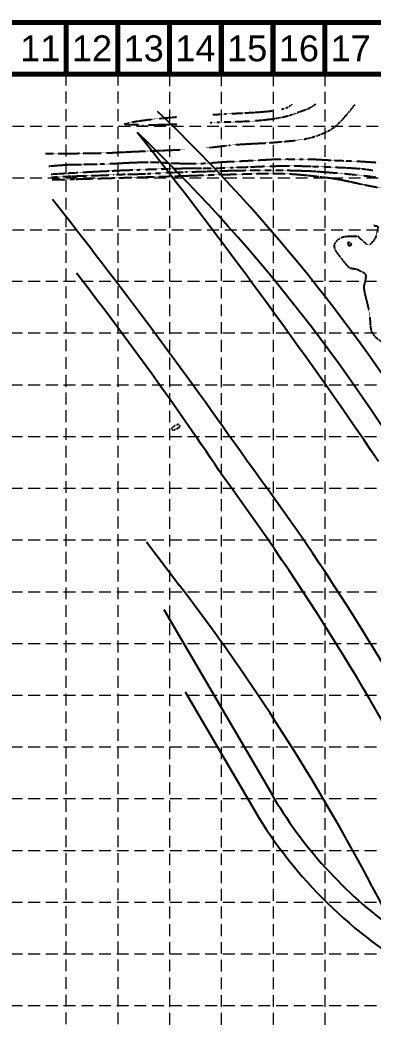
# Model space of a CAD drawing. Header units: feet. Extents: x 2175025 to 2179063, y 467811 to 470338.
# Drawn here: x 2175727 to 2176158, y 469123 to 470338 of the extents above; entities that cross this region are included whole.
import ezdxf
from ezdxf.enums import TextEntityAlignment as Align

# ---------------------------------------------------------------- set-up
doc = ezdxf.new("R2010")
doc.units = ezdxf.units.FT
doc.header["$LTSCALE"] = 0.5
doc.header["$MEASUREMENT"] = 0
doc.linetypes.add('DIVIDE', pattern=[1.25, 0.5, -0.25, 0, -0.25, 0, -0.25])
doc.linetypes.add('HIDDEN', pattern=[0.375, 0.25, -0.125])
for name, color, linetype in [('BASE', 7, 'CONTINUOUS'), ('EC', 35, 'DIVIDE'), ('GRID', 254, 'HIDDEN'), ('Road Bush Tollway Approximate', 4, 'CONTINUOUS')]:
    doc.layers.add(name, color=color, linetype=linetype)
doc.styles.get("Standard").update_dxf_attribs({"font": 'ARIAL.TTF'})

msp = doc.modelspace()

# ---------------------------------------------------------------- linework, layer by layer
at = {"layer": 'BASE', "const_width": 6.3}
for points in [[(2175027.7, 467814.4), (2179059.7, 467814.4), (2179059.7, 470334.4), (2175027.7, 470334.4)], [(2175090.6, 467877.3), (2178996.9, 467877.2), (2178996.8, 470271.4), (2175091.3, 470271.5)]]:
    msp.add_lwpolyline(points, close=True, dxfattribs=at)
for points in [[(2175783.7, 470271.4), (2175783.7, 470334.4)], [(2175846.7, 470271.4), (2175846.7, 470334.4)], [(2175909.7, 470271.4), (2175909.7, 470334.4)], [(2175972.7, 470271.4), (2175972.7, 470334.4)], [(2176035.7, 470271.4), (2176035.7, 470334.4)], [(2176098.7, 470271.4), (2176098.7, 470334.4)]]:
    msp.add_lwpolyline(points, dxfattribs=at)
at = {"layer": 'EC', "color": 43, "elevation": 429, "flags": 128}
msp.add_lwpolyline([(2176158.6, 470087.6), (2176158.9, 470087.4), (2176159.6, 470087), (2176160.2, 470086.9), (2176161, 470086.8), (2176162.2, 470086.7), (2176162.4, 470086.6), (2176163.2, 470086.1), (2176163.2, 470083.5), (2176163, 470081.9), (2176162.8, 470080.6), (2176162.3, 470078.7), (2176162, 470077.8), (2176161.8, 470077.2), (2176161.2, 470075), (2176160.4, 470072.5), (2176160.3, 470072.2), (2176160.1, 470071.8), (2176158.7, 470069.5), (2176156.9, 470067.1), (2176156.7, 470066.9), (2176156.2, 470066.5), (2176154.3, 470064.4), (2176153.3, 470063.4), (2176151, 470063.7), (2176150.4, 470063.8), (2176147.8, 470065.9), (2176146.7, 470066.8), (2176145, 470068.4), (2176142.7, 470070.5), (2176142.3, 470070.9), (2176141.9, 470071.4), (2176139.9, 470073.5), (2176138.6, 470073.9), (2176138.4, 470073.9), (2176138, 470073.9), (2176136.1, 470074), (2176134, 470074), (2176133.7, 470074), (2176133.2, 470073.9), (2176131.3, 470073.9), (2176130.1, 470073.9), (2176128.7, 470073.8), (2176126.3, 470073.7), (2176126.1, 470073.7), (2176124.9, 470073.5), (2176123.2, 470073.4), (2176122.8, 470073.3), (2176121.4, 470073), (2176119.8, 470072.6), (2176119.1, 470072.2), (2176117.9, 470071.7), (2176117, 470071.2), (2176116.2, 470070.8), (2176114.8, 470069.8), (2176114.7, 470069.7), (2176113.4, 470068.5), (2176113.3, 470068.5), (2176112.3, 470067.4), (2176112.1, 470067.1), (2176111.5, 470066.2), (2176111, 470065.6), (2176110.8, 470065.1), (2176110.4, 470064.4), (2176110.3, 470064.1), (2176110.2, 470063.9), (2176110, 470063.1), (2176110.1, 470061.8), (2176110.1, 470061.2), (2176110.6, 470059.5), (2176110.6, 470059.5), (2176110.7, 470059.2), (2176111.3, 470057.8), (2176111.4, 470057.7), (2176112.2, 470056.2), (2176112.3, 470056), (2176113.3, 470054.6), (2176113.3, 470054.5), (2176113.7, 470054), (2176114.4, 470053.1), (2176114.4, 470053), (2176115.5, 470051.6), (2176115.6, 470051.4), (2176116.5, 470050.2), (2176117.8, 470048.6), (2176118.2, 470048.1), (2176119.6, 470046.2), (2176119.8, 470046), (2176121.4, 470043.9), (2176121.4, 470043.9), (2176121.6, 470043.6), (2176123, 470041.8), (2176123.2, 470041.6), (2176124.7, 470039.8), (2176124.9, 470039.5), (2176126.5, 470037.9), (2176126.6, 470037.7), (2176128.3, 470036.2), (2176128.3, 470036.2), (2176128.3, 470036.2), (2176130, 470035.1), (2176131.5, 470035.1), (2176133.3, 470034.8), (2176136.1, 470034.4), (2176136.6, 470034.4), (2176136.9, 470034.3), (2176137.1, 470034.3), (2176138.3, 470033.8), (2176138.9, 470033.5), (2176139.6, 470033.2), (2176140.5, 470032.7), (2176141, 470032.5), (2176142.4, 470031.8), (2176142.6, 470031.7), (2176142.7, 470031.6), (2176144.3, 470030.9), (2176144.9, 470030.6), (2176145.9, 470030.1), (2176146.8, 470029.4), (2176147.3, 470029), (2176148.1, 470028.1), (2176148.3, 470027.8), (2176148.7, 470026.6), (2176148.8, 470026), (2176148.5, 470023.8), (2176148.1, 470021.2), (2176148, 470020.2), (2176147.9, 470019.3), (2176147.1, 470016.7), (2176146.6, 470014.6), (2176146.3, 470013.2), (2176146.4, 470012.3), (2176146.4, 470009.7), (2176146.8, 470007.6), (2176147.1, 470005.8), (2176147.7, 470003.1), (2176148, 470001.8), (2176148.8, 469998.8), (2176149, 469997.8), (2176149.8, 469994.5), (2176150, 469993.8), (2176150.9, 469990.1), (2176151, 469989.7), (2176151.9, 469985.8), (2176151.9, 469985.7), (2176152.1, 469985), (2176152.8, 469981.7), (2176152.9, 469981.4), (2176152.9, 469981.1), (2176153.4, 469978.5), (2176153.4, 469978.4), (2176153.6, 469975.5), (2176153.7, 469975.2), (2176153.8, 469972.4), (2176153.8, 469971.9), (2176153.9, 469969.3), (2176154, 469968.6), (2176154.1, 469966.2), (2176154.2, 469965.4), (2176154.4, 469963.2), (2176154.6, 469962.3), (2176154.9, 469960.3), (2176155, 469959.6), (2176155.7, 469957.6), (2176155.8, 469957.4), (2176156, 469957.1), (2176157.6, 469954.7), (2176158.1, 469954.1), (2176159.6, 469952.3), (2176160.2, 469951.7), (2176161.7, 469950.3), (2176162.4, 469949.8), (2176164, 469948.5), (2176164.5, 469948.1), (2176166.4, 469946.9), (2176166.7, 469946.6), (2176168.7, 469945.3), (2176168.9, 469945.1), (2176171.1, 469943.6), (2176171.1, 469943.5), (2176172.2, 469942.6), (2176173.2, 469941.6), (2176173.3, 469941.5), (2176175.7, 469938.5), (2176177.9, 469935.8), (2176178.2, 469935.4), (2176178.6, 469934.9), (2176178.2, 469934.7), (2176176.5, 469933.6), (2176176.3, 469933.5), (2176174.4, 469932.3), (2176174.4, 469932.2), (2176174.4, 469932.2), (2176174.7, 469930.7), (2176175.1, 469929.2), (2176175.4, 469928.4), (2176175.9, 469926.7), (2176176.2, 469926.1), (2176176.7, 469924.3), (2176176.9, 469923.7), (2176177.6, 469921.9), (2176177.7, 469921.4), (2176178.4, 469919.5), (2176178.6, 469918.9), (2176179.1, 469917.3), (2176179.8, 469916.1), (2176179.9, 469915.9), (2176181.2, 469916), (2176181.3, 469916), (2176182.3, 469916.4), (2176182.6, 469916.5), (2176183.4, 469916.8), (2176184, 469917.1), (2176184.4, 469917.3), (2176185.3, 469917.8), (2176185.4, 469917.8), (2176185.6, 469917.9), (2176186.4, 469918.3), (2176186.6, 469918.4), (2176187.4, 469918.7), (2176188.1, 469918.9), (2176188.5, 469918.9), (2176189.7, 469918.8), (2176190.1, 469918.7), (2176191.2, 469918.4), (2176192, 469917.9), (2176192.6, 469917.5), (2176192.8, 469917.4), (2176193, 469917.3), (2176193.2, 469917), (2176193.5, 469916.8), (2176193.6, 469916.7), (2176194, 469914.7), (2176194.2, 469914.4), (2176195.1, 469912.9), (2176196.1, 469911.7), (2176197, 469910.7), (2176198.1, 469909.5), (2176199.1, 469908.4), (2176200.1, 469907.3), (2176201.2, 469906), (2176202, 469905.1), (2176203.3, 469903.7), (2176204, 469902.8), (2176205.2, 469901.5), (2176206, 469900.6), (2176207.1, 469899.3), (2176207.9, 469898.2), (2176209.1, 469897), (2176209.9, 469895.8), (2176210.1, 469895.6), (2176210.2, 469895.3), (2176210.4, 469894.4), (2176210.5, 469893.8), (2176210.4, 469893.3), (2176210.4, 469892.4), (2176210.3, 469892), (2176210, 469891.1), (2176209.9, 469890.6), (2176209.6, 469889.8), (2176209.4, 469889.2), (2176209.2, 469888.5), (2176208.9, 469887.7), (2176208.7, 469887.2), (2176208.4, 469886.3), (2176208.3, 469885.9), (2176208, 469884.9), (2176208, 469884.5), (2176207.9, 469883.6), (2176207.9, 469883), (2176207.9, 469882.6), (2176207.6, 469878.3), (2176207.4, 469876.7), (2176206.8, 469872.4), (2176206.6, 469871.2), (2176205.7, 469866.4), (2176205.6, 469865.9), (2176205.1, 469863.3), (2176204.6, 469862.1), (2176203.8, 469860.3), (2176203.6, 469859.8), (2176203.5, 469859.5), (2176203, 469860.1), (2176202.4, 469860.8), (2176202.1, 469861.8), (2176201.5, 469863.6), (2176201, 469865.2), (2176200.6, 469866.7), (2176200, 469868.7), (2176199.6, 469869.5), (2176199.2, 469870.4), (2176198.6, 469871.7), (2176198.2, 469872.8), (2176197.5, 469872.3), (2176196.9, 469872.6)], dxfattribs=at)
at = {"layer": 'EC', "color": 43, "elevation": 430, "flags": 128}
msp.add_lwpolyline([(2176126.8, 470066), (2176127.4, 470062.9), (2176127.5, 470062.6), (2176127.6, 470062.5), (2176127.8, 470062.5), (2176130.8, 470063.5), (2176131.5, 470064.1), (2176131, 470064.8), (2176130.4, 470065.3), (2176127.6, 470066.9), (2176127, 470066.8), (2176126.8, 470066.6)], close=True, dxfattribs=at)
at = {"layer": 'EC', "color": 43}
for points in [[(2175954.1, 470181.8, 440), (2175958.4, 470182.2, 440), (2175971.9, 470183.7, 440), (2175982.1, 470184.9, 440), (2175992.8, 470185.9, 440), (2176008.2, 470186.8, 440), (2176026.8, 470187.7, 440), (2176045.9, 470189.2, 440), (2176062.5, 470190.8, 440), (2176073.8, 470192.4, 440), (2176081.8, 470194.3, 440), (2176089.2, 470196.5, 440), (2176095.8, 470199.1, 440), (2176101.6, 470201.6, 440), (2176107, 470204.5, 440), (2176112.4, 470208.5, 440), (2176119.4, 470215.3, 440), (2176128.2, 470225.3, 440), (2176135.6, 470234.6, 440)], [(2176087.4, 470234.8, 440), (2176086.8, 470234.3, 440), (2176082.8, 470231.6, 440), (2176079.7, 470229.7, 440), (2176075.8, 470228.1, 440), (2176069.8, 470226, 440), (2176062.7, 470223.4, 440), (2176055.1, 470220.8, 440), (2176046.1, 470218.5, 440), (2176034.7, 470216.6, 440), (2176020.7, 470215, 440), (2176005.4, 470213.9, 440), (2175991.4, 470213.3, 440), (2175980.9, 470213.1, 440), (2175969.9, 470212.8, 440), (2175958.7, 470212.2, 440)], [(2176046.2, 470228.9, 440), (2176048.8, 470229.5, 440), (2176053.4, 470231.1, 440), (2176056.9, 470233.1, 440), (2176059, 470234.8, 440)], [(2175962.5, 470222.2, 440), (2175976.8, 470223, 440), (2175998.4, 470224.2, 440), (2176016.7, 470225.2, 440), (2176031, 470226.4, 440), (2176036.2, 470227.2, 440)], [(2175919, 470210.4, 440), (2175917.4, 470210.2, 440), (2175897, 470209.6, 440), (2175877.3, 470209.5, 440), (2175862.6, 470209.8, 440), (2175856.2, 470210.2, 440), (2175854.9, 470210.7, 440), (2175855.9, 470211.5, 440), (2175860, 470212.5, 440), (2175869.1, 470214.1, 440), (2175883, 470216, 440), (2175900.6, 470217.9, 440), (2175918.6, 470219.5, 440)], [(2175758.4, 470175, 440), (2175759.5, 470175, 440), (2175774, 470174.9, 440), (2175788.7, 470174.8, 440), (2175801.5, 470175.2, 440), (2175813.4, 470175.3, 440), (2175825.8, 470175.5, 440), (2175838.1, 470175.8, 440), (2175849.5, 470176.4, 440), (2175862.5, 470177.1, 440), (2175879.8, 470177.8, 440), (2175900.2, 470178.6, 440), (2175921.2, 470179.5, 440), (2175928, 470180, 440)], [(2176160.9, 470163.7, 440), (2176143.3, 470164.9, 440), (2176124.9, 470165.6, 440), (2176110.3, 470166.2, 440), (2176098.4, 470166.8, 440), (2176086.1, 470167.5, 440), (2176071, 470167.7, 440), (2176052.3, 470167.8, 440), (2176034.6, 470167.4, 440), (2176022.3, 470166.7, 440), (2176012, 470166.1, 440), (2176000.4, 470165.5, 440), (2175987.6, 470164.9, 440), (2175974.6, 470164.3, 440), (2175963, 470163.4, 440), (2175953.3, 470162.6, 440), (2175941.7, 470162.2, 440), (2175925, 470162.4, 440), (2175908.3, 470163.1, 440), (2175896.6, 470163.7, 440), (2175886.6, 470164.1, 440), (2175874.3, 470163.9, 440), (2175859.7, 470163.3, 440), (2175843.3, 470162.4, 440), (2175825.3, 470161.7, 440), (2175805.4, 470161.3, 440), (2175786.6, 470161, 440), (2175771.2, 470159.9, 440), (2175762.6, 470159.1, 440)], [(2175765, 470149.8, 438), (2175782, 470150.8, 438), (2175797.8, 470151.7, 438), (2175810.5, 470152.5, 438), (2175822.3, 470153.1, 438), (2175836, 470153.7, 438), (2175852, 470154.5, 438), (2175870, 470155.1, 438), (2175889.9, 470155.9, 438), (2175910.7, 470156.5, 438), (2175931.5, 470157, 438), (2175950.7, 470157.2, 438), (2175969, 470157.2, 438), (2175987, 470157.9, 438), (2176005.3, 470158.5, 438), (2176023.9, 470159.3, 438), (2176040.3, 470159.7, 438), (2176052.7, 470159.9, 438), (2176065.9, 470159.8, 438), (2176083.9, 470159.3, 438), (2176104.7, 470158.5, 438), (2176125.6, 470157.6, 438), (2176143.9, 470156.4, 438), (2176157.8, 470154.5, 438)], [(2175765.9, 470146.1, 436), (2175768.5, 470146.2, 436), (2175789.8, 470147.3, 436), (2175809.6, 470147.9, 436), (2175826.9, 470148.4, 436), (2175842.1, 470149, 436), (2175855.9, 470149.7, 436), (2175869.9, 470149.9, 436), (2175883, 470150.3, 436), (2175895.6, 470150.9, 436), (2175910, 470151.8, 436), (2175928.9, 470152.4, 436), (2175949.8, 470153, 436), (2175969.6, 470153.7, 436), (2175988.8, 470154.2, 436), (2176007.9, 470154.5, 436), (2176027.9, 470154.7, 436), (2176048.3, 470154.6, 436), (2176067.5, 470154.1, 436), (2176084.2, 470153.5, 436), (2176100.9, 470152.2, 436), (2176119.8, 470150.7, 436), (2176137.6, 470148.9, 436), (2176151.6, 470147.4, 436), (2176161.3, 470146, 436)], [(2175766.7, 470143.1, 434), (2175793.8, 470143.7, 434), (2175854.9, 470145.5, 434), (2175901.6, 470146.9, 434), (2175935.6, 470148, 434), (2175962.6, 470148.9, 434), (2175986.5, 470149.6, 434), (2176009.3, 470150.2, 434), (2176029.6, 470150.6, 434), (2176046.2, 470150.5, 434), (2176061.5, 470149.8, 434), (2176077.8, 470148.4, 434), (2176093.2, 470146.6, 434), (2176105.9, 470145.1, 434), (2176117.9, 470143.1, 434), (2176131.7, 470140.2, 434), (2176147.1, 470136.8, 434), (2176162.8, 470133.7, 434), (2176177.8, 470131.2, 434), (2176182.6, 470130.6, 434)]]:
    msp.add_polyline3d(points, dxfattribs=at)
msp.add_polyline3d([(2175914.4, 469837.9, 434), (2175915.7, 469838.5, 434), (2175917.6, 469839.4, 434), (2175919.6, 469840.4, 434), (2175921.1, 469841.4, 434), (2175922.3, 469842.5, 434), (2175922.7, 469843.7, 434), (2175922.3, 469844.2, 434), (2175921.1, 469844.7, 434), (2175920, 469844.8, 434), (2175918.6, 469844.5, 434), (2175917, 469843.8, 434), (2175915.4, 469842.9, 434), (2175914, 469841.9, 434), (2175913, 469840.9, 434), (2175912.3, 469840.4, 434), (2175912, 469839.6, 434), (2175912, 469838.9, 434), (2175912.4, 469838.5, 434), (2175913.2, 469838.5, 434), (2175913.7, 469838.5, 434), (2175914, 469838.2, 434)], close=True, dxfattribs=at)
at = {"layer": 'GRID', "color": 252, "linetype": 'HIDDEN', "lineweight": 0, "ltscale": 115}
for p, q in [((2175783.5, 470271.9), (2175783.5, 468066.1)), ((2175846.5, 470271.9), (2175846.5, 468066.1)), ((2175909.7, 470271.4), (2175909.7, 468066.1)), ((2175972.7, 470271.4), (2175972.7, 468066.1)), ((2176035.7, 470271.4), (2176035.7, 468066.1)), ((2176098.7, 470271.4), (2176098.7, 468066.1)), ((2175093, 470208.1), (2178999, 470208.1)), ((2175093, 470145.1), (2178999, 470145.1)), ((2175093, 470082.1), (2178999, 470082.1)), ((2175090.7, 470019.4), (2178996.7, 470019.4)), ((2175090.7, 469956.4), (2178996.7, 469956.4)), ((2175090.7, 469893.4), (2178996.7, 469893.4)), ((2175090.7, 469830.4), (2178996.7, 469830.4)), ((2175090.7, 469767.4), (2178996.7, 469767.4)), ((2175090.7, 469704.4), (2178996.7, 469704.4)), ((2175090.7, 469641.4), (2178996.7, 469641.4)), ((2175090.7, 469578.4), (2178996.7, 469578.4)), ((2175090.7, 469515.4), (2178996.7, 469515.4)), ((2175090.7, 469452.4), (2178996.7, 469452.4)), ((2175090.7, 469389.4), (2178996.7, 469389.4)), ((2175090.7, 469326.4), (2178996.7, 469326.4)), ((2175090.7, 469263.4), (2178996.7, 469263.4)), ((2175090.7, 469200.4), (2178996.7, 469200.4)), ((2175090.7, 469137.4), (2178996.7, 469137.4))]:
    msp.add_line(p, q, dxfattribs=at)
at = {"layer": 'Road Bush Tollway Approximate', "color": 7}
for p, q in [((2175921.9, 469648.7, -18.3), (2175881.4, 469701.7, -18.3)), ((2175902.6, 469619.9, -18.3), (2176033.3, 469396.3, -18.3)), ((2175928.7, 469519.6, -18.3), (2176009, 469382.1, -18.3))]:
    msp.add_line(p, q, dxfattribs=at)
for centre, radius, start, end in [((2174448.3, 468713, -18.3), 2093.6, 30.5391, 46.2845), ((2174448.3, 468713, -18.3), 2057.9, 30.5391, 46.2845), ((2170487.6, 465942.9, -18.3), 6863, 34.19616, 38.34167), ((2170487.6, 465942.9, -18.3), 6731.4, 34.97402, 38.34167), ((2172191.5, 467241.2, -18.3), 4557.2, 33.8643, 37.721), ((2173710.8, 468084, -18.3), 2864.5, 17.0269, 36.8372), ((2173390.3, 467884.6, -18.3), 3206.1, 18.666, 36.2548), ((2173849.9, 468063.7, -18.3), 2608.8, 27.8478, 37.4152), ((2176496.4, 469664.6, -18.3), 535.3, 210.0934, 234.2223), ((2176495.4, 469663.7, -18.3), 562.1, 210.0589, 239.2821), ((2172886.5, 467554.7, -18.3), 3698.4, 21.2775, 27.8478)]:
    msp.add_arc(centre, radius, start, end, dxfattribs=at)

# ---------------------------------------------------------------- texts
at = {"layer": 'BASE'}
for s, p in [('11', (2175752.2, 470302.9)), ('12', (2175815.2, 470302.9)), ('13', (2175878.2, 470302.9)), ('14', (2175941.2, 470302.9)), ('15', (2176004.2, 470302.9)), ('16', (2176067.2, 470302.9)), ('17', (2176130.2, 470302.9))]:
    msp.add_text(s, height=31.5, dxfattribs=at).set_placement(p, align=Align.MIDDLE_CENTER)

doc.saveas('drawing.dxf')
